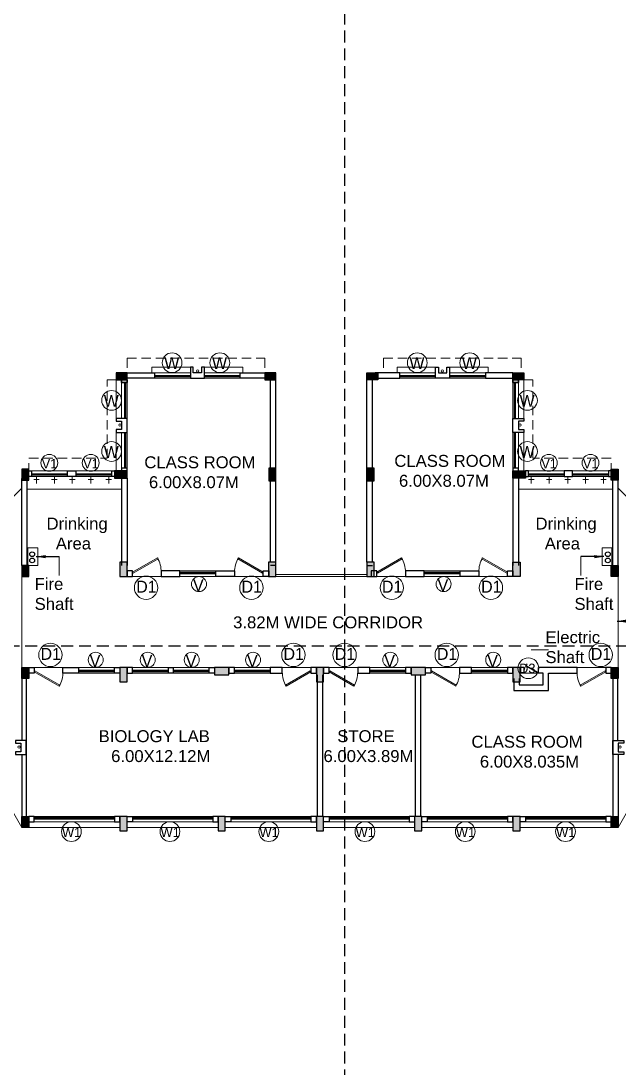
# Model space of a CAD drawing. Header units: millimetres. Extents: x 3614 to 12428, y -844 to 6844.
# Drawn here: x 5719.05 to 5744.1, y -704.4 to -660.57 of the extents above; entities that cross this region are included whole.
import ezdxf

# ---------------------------------------------------------------- set-up
doc = ezdxf.new("R2010")
doc.units = ezdxf.units.MM
doc.header["$LTSCALE"] = 40
doc.header["$MEASUREMENT"] = 0
doc.linetypes.add('DASHED', pattern=[0.75, 0.5, -0.25])
doc.linetypes.add('DASHED2', pattern=[0.375, 0.25, -0.125])
doc.layers.get('0').update_dxf_attribs({"linetype": 'CONTINUOUS', "lineweight": 20})
for name, color, linetype, lineweight in [('CLL LEV.', 15, 'CONTINUOUS', 18), ('Column', 252, 'CONTINUOUS', 30), ('Column Hatch', 253, 'CONTINUOUS', 13), ('Dim', 220, 'CONTINUOUS', 15), ('Door', 54, 'CONTINUOUS', 18), ('EXPANSION JOINT', 248, 'CONTINUOUS', 20), ('Fixture', 44, 'CONTINUOUS', 15), ('Hidden', 30, 'DASHED', 18), ('LINE', 22, 'CONTINUOUS', 13), ('Railing', 23, 'CONTINUOUS', 18), ('Section', 72, 'DASHED2', 30), ('Services', 1, 'DASHED', 30), ('TEXT', 7, 'CONTINUOUS', 20), ('Ventilator', 6, 'DASHED', 18), ('Wall', 7, 'CONTINUOUS', 30), ('Window', 150, 'CONTINUOUS', 15), ('Window-Wall', 7, 'CONTINUOUS', 18)]:
    doc.layers.add(name, color=color, linetype=linetype, lineweight=lineweight)
doc.styles.add('DIM', font='arial.ttf')
doc.styles.add('L120', font='simplex.shx', dxfattribs={"height": 1})
doc.styles.get("Standard").update_dxf_attribs({"font": 'txt.shx', "height": 0.03937})
doc.styles.add('STYLE9', font='GOTHIC.TTF')
doc.dimstyles.get("Standard").update_dxf_attribs({"dimtxt": 0.18, "dimasz": 0.18, "dimexe": 0.18, "dimexo": 0.0625, "dimgap": 0.09, "dimtad": 0, "dimtih": 1, "dimtoh": 1, "dimdec": 4, "dimzin": 0, "dimdsep": 46, "dimtxsty": 'Standard', "dimcen": 0.09, "dimadec": 0, "dimazin": 0, "dimtfac": 1, "dimtdec": 4, "dimtofl": 0, "dimtmove": 0, "dimatfit": 3, "dimfxl": 0, "dimtolj": 1, "dimtzin": 0, "dimarcsym": 0})

# ---------------------------------------------------------------- blocks, each defined once
blk = doc.blocks.new('VENT 2')
at = {"layer": 'Ventilator', "linetype": 'Continuous', "ltscale": 0.02}
for p, q in [((0, 0.182), (1.5, 0.182)), ((0, 0.152), (1.5, 0.152))]:
    blk.add_line(p, q, dxfattribs=at)
at = {"layer": 'Window-Wall'}
for p, q in [((0, 0.23), (1.5, 0.23)), ((0, 0), (0, 0.23)), ((0, 0.115), (1.5, 0.115)), ((1.5, 0), (0, 0)), ((1.5, 0.23), (1.5, 0))]:
    blk.add_line(p, q, dxfattribs=at)
blk = doc.blocks.new('COLUMN 546')
at = {"layer": 'Column Hatch'}
h = blk.add_hatch(color=0, dxfattribs=at)
h.dxf.hatch_style = 1
h.paths.add_polyline_path([(0, 0), (0.3, 0), (0.3, 0.46), (0, 0.46)])
at = {"layer": 'Column'}
for p, q in [((0.3, 0.46), (0, 0.46)), ((0, 0.46), (0, 0)), ((0.3, 0), (0.3, 0.46)), ((0, 0), (0.3, 0))]:
    blk.add_line(p, q, dxfattribs=at)
blk = doc.blocks.new('*U18')
for p, q in [((0, 0), (0, -6)), ((40, 0), (40, -6))]:
    blk.add_line(p, q)
blk.add_lwpolyline([(0, 0), (34.6, 20), (35.5, 18.5), (0.9, -1.5)], close=True)
blk.add_arc((0, 0), 40, 0, 30)
blk = doc.blocks.new('DOOR1')
at = {"layer": 'Door'}
blk.add_line((0, 0), (1.2, 0), dxfattribs=at)
at = {"layer": 'Door', "xscale": 0.0300000000000013, "yscale": 0.0300000000000013, "zscale": 0.0300000000000013}
blk.add_blockref('*U18', (0, 0.18), dxfattribs=at)
blk = doc.blocks.new('windoe 3')
at = {"layer": 'CLL LEV.'}
blk.add_line((3.585, -0.23), (-0.23, -0.23), dxfattribs=at)
at = {"layer": 'Window'}
for p, q in [((3.355, 0.179), (0, 0.179)), ((3.355, 0.149), (0, 0.149))]:
    blk.add_line(p, q, dxfattribs=at)
at = {"layer": 'Window-Wall'}
blk.add_line((3.355, 0.115), (0, 0.115), dxfattribs=at)
at = {"layer": 'Window-Wall', "ltscale": 0.05}
blk.add_lwpolyline([(0, 0), (3.355, 0), (3.355, 0.23), (0, 0.23)], close=True, dxfattribs=at)
blk = doc.blocks.new('SHAFT2')
at = {"layer": 'Fixture'}
blk.add_circle((0.302, 0.307), 0.05, dxfattribs=at)
at = {"layer": 'Wall'}
blk.add_lwpolyline([(0, 0.585), (0.46, 0.585), (0.46, 0.47), (0.23, 0.47), (0.23, 0.115), (0.46, 0.115), (0.46, 0), (0, 0), (0, 0.585)], dxfattribs=at)
blk = doc.blocks.new('Door - Left Hung 36 in.')
at = {"layer": 'Door'}
blk.add_line((0.8, -1.3), (35.9, -1.3), dxfattribs=at)
blk.add_lwpolyline([(0.8, -1.3), (0, 0), (31.2, 18), (31.9, 16.7)], close=True, dxfattribs=at)
blk.add_arc((0, 0), 36, 0, 37.3101, dxfattribs=at)
blk = doc.blocks.new('WINDOW 1')
at = {"layer": 'CLL LEV.'}
for p, q in [((-0.115, -0.23), (-0.115, -0.46)), ((1.615, -0.23), (1.615, -0.46)), ((-0.115, -0.46), (1.615, -0.46))]:
    blk.add_line(p, q, dxfattribs=at)
at = {"layer": 'Window'}
for p, q in [((0, -0.051), (1.5, -0.051)), ((0, -0.081), (1.5, -0.081))]:
    blk.add_line(p, q, dxfattribs=at)
at = {"layer": 'Window-Wall'}
for p, q in [((0, 0), (1.5, 0)), ((0, -0.23), (0, 0)), ((1.5, 0), (1.5, -0.23)), ((0, -0.115), (1.5, -0.115)), ((1.5, -0.23), (0, -0.23))]:
    blk.add_line(p, q, dxfattribs=at)
blk = doc.blocks.new('colm 600')
at = {"layer": 'Column Hatch'}
h = blk.add_hatch(color=0, dxfattribs=at)
h.dxf.hatch_style = 1
h.paths.add_polyline_path([(5460.775, -628.796), (5460.475, -628.796), (5460.475, -629.396), (5460.775, -629.396)])
at = {"layer": 'Column'}
for p, q in [((5460.775, -628.796), (5460.475, -628.796)), ((5460.475, -628.796), (5460.475, -629.396)), ((5460.775, -629.396), (5460.775, -628.796)), ((5460.475, -629.396), (5460.775, -629.396))]:
    blk.add_line(p, q, dxfattribs=at)
blk = doc.blocks.new('COLM 530')
at = {"layer": 'Column Hatch'}
h = blk.add_hatch(color=0, dxfattribs=at)
h.dxf.hatch_style = 1
h.paths.add_polyline_path([(5443.518, -633.795), (5443.218, -633.795), (5443.218, -634.325), (5443.518, -634.325)])
at = {"layer": 'Column'}
for p, q in [((5443.518, -633.795), (5443.218, -633.795)), ((5443.218, -633.795), (5443.218, -634.325)), ((5443.518, -634.325), (5443.518, -633.795)), ((5443.218, -634.325), (5443.518, -634.325))]:
    blk.add_line(p, q, dxfattribs=at)
blk = doc.blocks.new('PROJ FNVJ')
at = {"layer": 'Hidden', "ltscale": 0.02}
for p, q in [((5461.628, -603.619), (5467.398, -603.619)), ((5461.628, -603.619), (5461.628, -604.221)), ((5467.398, -603.619), (5467.398, -604.221))]:
    blk.add_line(p, q, dxfattribs=at)
blk = doc.blocks.new('DDDD')
at = {"layer": 'TEXT', "color": 3, "ltscale": 0.2}
blk.add_circle((2085.909, -1030.934), 0.488, dxfattribs=at)
at = {"layer": 'TEXT', "color": 3, "style": 'STYLE9'}
blk.add_text('D1', height=0.5, dxfattribs=at).set_placement((2085.496, -1031.139))
blk = doc.blocks.new('shaft dooerr')
at = {"layer": 'TEXT', "color": 3, "ltscale": 0.2}
blk.add_circle((5444.341, -671.654), 0.435, dxfattribs=at)
at = {"layer": 'TEXT', "color": 3, "style": 'STYLE9'}
blk.add_text('D3', height=0.4, dxfattribs=at).set_placement((5443.954, -671.86))
blk = doc.blocks.new('W')
at = {"layer": 'TEXT', "color": 3}
blk.add_circle((2080.863, -1087.688), 0.414, dxfattribs=at)
at = {"layer": 'TEXT', "color": 3, "style": 'STYLE9'}
blk.add_text('W', height=0.5, dxfattribs=at).set_placement((2080.534, -1087.956))
blk = doc.blocks.new('VVV')
at = {"layer": 'TEXT', "color": 3, "ltscale": 0.2}
blk.add_circle((2082.528, -1073.943), 0.314, dxfattribs=at)
at = {"layer": 'TEXT', "color": 3, "style": 'STYLE9'}
blk.add_text('V', height=0.5, dxfattribs=at).set_placement((2082.277, -1074.243))
blk = doc.blocks.new('front windw')
at = {"layer": 'TEXT', "color": 3}
blk.add_circle((5459.557, -694.504), 0.414, dxfattribs=at)
at = {"layer": 'TEXT', "color": 3, "style": 'STYLE9'}
blk.add_text('W1', height=0.4, dxfattribs=at).set_placement((5459.167, -694.738))
blk = doc.blocks.new('VENT TOILET')
at = {"layer": 'TEXT', "color": 3, "ltscale": 0.2}
blk.add_circle((5438.623, -662.256), 0.352, dxfattribs=at)
at = {"layer": 'TEXT', "color": 3, "style": 'STYLE9'}
blk.add_text('V1', height=0.4, dxfattribs=at).set_placement((5438.303, -662.494))
blk = doc.blocks.new('SECT BB')
at = {"layer": 'Section', "ltscale": 0.05}
blk.add_line((5470.752, -343.655), (5470.752, -289.614), dxfattribs=at)
blk = doc.blocks.new('SEC AA')
at = {"layer": 'Section', "ltscale": 0.05}
blk.add_line((5428.116, -321.664), (5509.295, -321.664), dxfattribs=at)

msp = doc.modelspace()

# ---------------------------------------------------------------- linework, layer by layer
at = {"layer": 'CLL LEV.'}
for p, q in [((5723.2664, -677.6775), (5723.0364, -677.6775)), ((5723.0364, -677.6775), (5723.0364, -679.4075)), ((5739.8864, -677.6775), (5740.1164, -677.6775)), ((5740.1164, -677.6775), (5740.1164, -679.4075))]:
    msp.add_line(p, q, dxfattribs=at)
at = {"layer": 'Dim'}
for p, q in [((5720.6472, -682.9943), (5720.6472, -683.788)), ((5742.5056, -682.9943), (5742.5056, -683.788)), ((5740.4266, -686.8955), (5741.1488, -686.8955))]:
    msp.add_line(p, q, dxfattribs=at)
at = {"layer": 'EXPANSION JOINT', "linetype": 'ByBlock', "ltscale": 0.05}
for p, q in [((5719.0814, -683.8225), (5719.0814, -687.6375)), ((5744.0714, -683.8225), (5744.0714, -687.6375))]:
    msp.add_line(p, q, dxfattribs=at)
at = {"layer": 'Fixture', "linetype": 'ByBlock', "ltscale": 0.05}
for p, q in [((5719.8164, -679.7589), (5719.5864, -679.7589)), ((5719.7014, -679.6375), (5719.7014, -679.9375)), ((5720.5664, -679.7589), (5720.3364, -679.7589)), ((5720.4514, -679.6375), (5720.4514, -679.9375)), ((5721.3164, -679.7589), (5721.0864, -679.7589)), ((5721.2014, -679.6375), (5721.2014, -679.9375)), ((5722.0914, -679.7589), (5721.8614, -679.7589)), ((5721.9764, -679.6375), (5721.9764, -679.9375)), ((5722.8414, -679.7589), (5722.6114, -679.7589)), ((5722.7264, -679.6375), (5722.7264, -679.9375)), ((5740.3128, -679.7589), (5740.5428, -679.7589)), ((5740.4278, -679.6375), (5740.4278, -679.9375)), ((5741.0628, -679.7589), (5741.2928, -679.7589)), ((5741.1778, -679.6375), (5741.1778, -679.9375)), ((5741.8378, -679.7589), (5742.0678, -679.7589)), ((5741.9528, -679.6375), (5741.9528, -679.9375)), ((5742.5878, -679.7589), (5742.8178, -679.7589)), ((5742.7028, -679.6375), (5742.7028, -679.9375)), ((5743.3378, -679.7589), (5743.5678, -679.7589)), ((5743.4528, -679.6375), (5743.4528, -679.9375)), ((5723.2664, -680.1693), (5719.3464, -680.1693)), ((5739.8878, -680.1693), (5743.8078, -680.1693))]:
    msp.add_line(p, q, dxfattribs=at)
at = {"layer": 'Hidden', "ltscale": 0.02}
for p, q in [((5722.6664, -678.8775), (5722.6664, -675.5925)), ((5722.6664, -675.5925), (5723.2664, -675.5925)), ((5740.4864, -675.5925), (5739.8864, -675.5925)), ((5740.4864, -678.8775), (5740.4864, -675.5925)), ((5719.3828, -679.4775), (5719.3828, -678.8775)), ((5719.3828, -678.8775), (5722.6664, -678.8775)), ((5743.77, -678.8775), (5740.4864, -678.8775)), ((5743.77, -679.4775), (5743.77, -678.8775))]:
    msp.add_line(p, q, dxfattribs=at)
at = {"layer": 'LINE', "linetype": 'ByBlock', "ltscale": 0.05}
for points in [[(5719.763, -682.6261), (5719.3464, -682.6261), (5719.3464, -683.3625), (5719.763, -683.3625)], [(5743.3898, -682.6261), (5743.8064, -682.6261), (5743.8064, -683.3625), (5743.3898, -683.3625)]]:
    msp.add_lwpolyline(points, close=True, dxfattribs=at)
at = {"layer": 'Railing', "ltscale": 0.05}
for p, q in [((5729.7264, -683.7425), (5733.5414, -683.7426)), ((5729.7264, -683.8225), (5733.5414, -683.8226))]:
    msp.add_line(p, q, dxfattribs=at)
at = {"layer": 'Services', "linetype": 'ByBlock', "ltscale": 0.05}
for centre in [(5719.5198, -682.8923), (5743.633, -682.8923), (5719.5198, -683.1525), (5743.633, -683.1525)]:
    msp.add_circle(centre, 0.1, dxfattribs=at)
at = {"layer": 'Wall', "ltscale": 0.05}
for p, q in [((5729.4964, -683.2225), (5729.4964, -675.5925)), ((5729.7264, -683.2225), (5729.7264, -675.5925)), ((5733.5414, -683.2225), (5733.5414, -675.5925)), ((5733.7714, -683.2225), (5733.7714, -675.5925)), ((5723.2664, -679.7075), (5723.2664, -683.3625)), ((5723.4964, -679.7075), (5723.4964, -683.3625)), ((5739.6564, -679.7075), (5739.6564, -683.3625)), ((5739.8864, -679.7075), (5739.8864, -683.3625)), ((5729.7264, -683.3626), (5729.4964, -683.3626)), ((5733.5414, -683.3626), (5733.7714, -683.3626)), ((5731.4655, -693.8675), (5731.4655, -687.9375)), ((5731.6914, -693.8675), (5731.6914, -687.9375)), ((5735.5805, -693.8675), (5735.5805, -687.9375)), ((5735.8064, -693.8675), (5735.8064, -687.9375))]:
    msp.add_line(p, q, dxfattribs=at)
at = {"layer": 'Wall', "linetype": 'ByBlock', "ltscale": 0.05}
for p, q in [((5719.0814, -683.3625), (5719.0814, -679.7193)), ((5719.3114, -683.4425), (5719.3114, -679.7193)), ((5743.8414, -683.4425), (5743.8414, -679.7193)), ((5744.0714, -683.3625), (5744.0714, -679.7193))]:
    msp.add_line(p, q, dxfattribs=at)
at = {"layer": 'Wall'}
for p, q in [((5740.1264, -687.6375), (5739.9564, -687.6375)), ((5740.1264, -687.8674), (5740.1264, -687.6375)), ((5740.7264, -687.8675), (5740.7264, -687.6375)), ((5741.0714, -687.6375), (5740.7264, -687.6375)), ((5719.0814, -688.0975), (5719.0814, -690.69)), ((5719.2764, -688.0975), (5719.2764, -693.8675)), ((5739.9214, -688.0975), (5739.9214, -688.3675)), ((5740.1264, -687.8674), (5739.9564, -687.8675)), ((5740.9214, -687.8675), (5740.7264, -687.8675)), ((5740.9214, -688.3675), (5740.9214, -687.8675)), ((5743.8414, -688.0975), (5743.8414, -693.8675)), ((5744.0364, -688.0975), (5744.0364, -690.69)), ((5739.9214, -688.3675), (5740.9214, -688.3675)), ((5719.0814, -691.275), (5719.0814, -693.8675)), ((5744.0714, -691.275), (5744.0714, -693.8675))]:
    msp.add_line(p, q, dxfattribs=at)
for points in [[(5723.4964, -675.2925), (5724.65, -675.2925), (5724.65, -675.5225), (5723.4964, -675.5225), (5723.4964, -675.2925)], [(5728.235, -675.2925), (5729.2664, -675.2925), (5729.2664, -675.5225), (5728.235, -675.5225), (5728.235, -675.2925)], [(5734.9178, -675.2925), (5733.8864, -675.2925), (5733.8864, -675.5225), (5734.9178, -675.5225), (5734.9178, -675.2925)], [(5739.6564, -675.2925), (5738.5028, -675.2925), (5738.5028, -675.5225), (5739.6564, -675.5225), (5739.6564, -675.2925)], [(5723.2664, -675.5925), (5723.2664, -675.7075), (5723.4964, -675.7075), (5723.4964, -675.5925), (5723.2664, -675.5925)], [(5723.2664, -675.7075), (5723.2664, -675.5925), (5723.4964, -675.5925), (5723.4964, -675.7075), (5723.2664, -675.7075)], [(5739.8864, -675.5925), (5739.8864, -675.7075), (5739.6564, -675.7075), (5739.6564, -675.5925), (5739.8864, -675.5925)], [(5739.8864, -675.7075), (5739.8864, -675.5925), (5739.6564, -675.5925), (5739.6564, -675.7075), (5739.8864, -675.7075)], [(5719.3814, -679.6375), (5719.3814, -679.4075), (5719.4978, -679.4075), (5719.4978, -679.6375), (5719.3814, -679.6375)], [(5720.9978, -679.6375), (5720.9978, -679.4075), (5721.3514, -679.4075), (5721.3514, -679.6375), (5720.9978, -679.6375)], [(5722.8514, -679.6375), (5722.8514, -679.4075), (5722.9678, -679.4075), (5722.9678, -679.6375), (5722.8514, -679.6375)], [(5723.2664, -679.2925), (5723.2664, -679.4075), (5723.4964, -679.4075), (5723.4964, -679.2925), (5723.2664, -679.2925)], [(5739.8864, -679.4075), (5739.8864, -679.2925), (5739.6564, -679.2925), (5739.6564, -679.4075), (5739.8864, -679.4075)], [(5740.3028, -679.6375), (5740.3028, -679.4075), (5740.1864, -679.4075), (5740.1864, -679.6375), (5740.3028, -679.6375)], [(5742.1564, -679.6375), (5742.1564, -679.4075), (5741.8028, -679.4075), (5741.8028, -679.6375), (5742.1564, -679.6375)], [(5743.7728, -679.6375), (5743.7728, -679.4075), (5743.6564, -679.4075), (5743.6564, -679.6375), (5743.7728, -679.6375)], [(5723.4964, -683.5925), (5723.4964, -683.8225), (5723.7264, -683.8225), (5723.7264, -683.5925), (5723.4964, -683.5925)], [(5724.9264, -683.5925), (5724.9264, -683.8225), (5725.7087, -683.8225), (5725.7087, -683.5925), (5724.9264, -683.5925)], [(5727.9964, -683.5926), (5727.9964, -683.8226), (5727.2087, -683.8226), (5727.2087, -683.5926), (5727.9964, -683.5926)], [(5729.4264, -683.5926), (5729.4264, -683.8226), (5729.1964, -683.8226), (5729.1964, -683.5926), (5729.4264, -683.5926)], [(5733.7264, -683.5926), (5733.7264, -683.8226), (5733.9564, -683.8226), (5733.9564, -683.5926), (5733.7264, -683.5926)], [(5735.1564, -683.5926), (5735.1564, -683.8226), (5735.9442, -683.8226), (5735.9442, -683.5926), (5735.1564, -683.5926)], [(5738.2264, -683.5925), (5738.2264, -683.8225), (5737.4442, -683.8225), (5737.4442, -683.5925), (5738.2264, -683.5925)], [(5739.6564, -683.5925), (5739.6564, -683.8225), (5739.4264, -683.8225), (5739.4264, -683.5925), (5739.6564, -683.5925)], [(5719.3814, -687.8675), (5719.3814, -687.6375), (5719.6114, -687.6375), (5719.6114, -687.8675), (5719.3814, -687.8675)], [(5720.8114, -687.8675), (5720.8114, -687.6375), (5721.4664, -687.6375), (5721.4664, -687.8675), (5720.8114, -687.8675)], [(5722.9664, -687.8675), (5722.9664, -687.6375), (5723.1964, -687.6375), (5723.1964, -687.8675), (5722.9664, -687.8675)], [(5723.7264, -687.8675), (5723.7264, -687.6375), (5723.4964, -687.6375), (5723.4964, -687.8675), (5723.7264, -687.8675)], [(5725.2264, -687.8675), (5725.2264, -687.6375), (5725.4314, -687.6375), (5725.4314, -687.8675), (5725.2264, -687.8675)], [(5726.9314, -687.8675), (5726.9314, -687.6375), (5727.1614, -687.6375), (5727.1614, -687.8675), (5726.9314, -687.8675)], [(5727.9914, -687.8675), (5727.9914, -687.6375), (5727.7614, -687.6375), (5727.7614, -687.8675), (5727.9914, -687.8675)], [(5729.9964, -687.8675), (5729.9964, -687.6375), (5729.4914, -687.6375), (5729.4914, -687.8675), (5729.9964, -687.8675)], [(5731.4264, -687.8675), (5731.4264, -687.6375), (5731.1964, -687.6375), (5731.1964, -687.8675), (5731.4264, -687.8675)], [(5731.9564, -687.8675), (5731.9564, -687.6375), (5731.7264, -687.6375), (5731.7264, -687.8675), (5731.9564, -687.8675)], [(5733.6614, -687.8675), (5733.6614, -687.6375), (5733.1564, -687.6375), (5733.1564, -687.8675), (5733.6614, -687.8675)], [(5735.3914, -687.8675), (5735.3914, -687.6375), (5735.1614, -687.6375), (5735.1614, -687.8675), (5735.3914, -687.8675)], [(5735.9914, -687.8675), (5735.9914, -687.6375), (5736.2214, -687.6375), (5736.2214, -687.8675), (5735.9914, -687.8675)], [(5739.6564, -687.8675), (5739.6564, -687.6375), (5739.4264, -687.6375), (5739.4264, -687.8675), (5739.6564, -687.8675)], [(5739.6914, -688.0975), (5739.6914, -688.5975), (5741.1514, -688.5975), (5741.1514, -687.8699), (5742.3414, -687.8699), (5742.3414, -687.6375), (5741.0714, -687.6375)], [(5743.7714, -687.8675), (5743.7714, -687.6375), (5743.5414, -687.6375), (5743.5414, -687.8675), (5743.7714, -687.8675)], [(5719.6114, -694.0975), (5719.6114, -693.8675), (5719.3814, -693.8675), (5719.3814, -694.0975), (5719.6114, -694.0975)], [(5723.1964, -694.0975), (5723.1964, -693.8675), (5722.9664, -693.8675), (5722.9664, -694.0975), (5723.1964, -694.0975)], [(5723.4964, -694.0975), (5723.4964, -693.8675), (5723.7264, -693.8675), (5723.7264, -694.0975), (5723.4964, -694.0975)], [(5727.3114, -694.0975), (5727.3114, -693.8675), (5727.0814, -693.8675), (5727.0814, -694.0975), (5727.3114, -694.0975)], [(5727.6114, -694.0975), (5727.6114, -693.8675), (5727.8414, -693.8675), (5727.8414, -694.0975), (5727.6114, -694.0975)], [(5731.4264, -694.0975), (5731.4264, -693.8675), (5731.1964, -693.8675), (5731.1964, -694.0975), (5731.4264, -694.0975)], [(5731.7264, -694.0975), (5731.7264, -693.8675), (5731.9564, -693.8675), (5731.9564, -694.0975), (5731.7264, -694.0975)], [(5735.5414, -694.0975), (5735.5414, -693.8675), (5735.3114, -693.8675), (5735.3114, -694.0975), (5735.5414, -694.0975)], [(5735.8414, -694.0975), (5735.8414, -693.8675), (5736.0714, -693.8675), (5736.0714, -694.0975), (5735.8414, -694.0975)], [(5739.6564, -694.0975), (5739.6564, -693.8675), (5739.4264, -693.8675), (5739.4264, -694.0975), (5739.6564, -694.0975)], [(5739.9564, -694.0975), (5739.9564, -693.8675), (5740.1864, -693.8675), (5740.1864, -694.0975), (5739.9564, -694.0975)], [(5743.7714, -694.0975), (5743.7714, -693.8675), (5743.5414, -693.8675), (5743.5414, -694.0975), (5743.7714, -694.0975)]]:
    msp.add_lwpolyline(points, dxfattribs=at)
at = {"layer": 'Wall', "ltscale": 0.05}
msp.add_lwpolyline([(5737.4214, -687.8675), (5737.9264, -687.8675), (5737.9264, -687.6375), (5737.4214, -687.6375)], close=True, dxfattribs=at)
at = {"layer": 'Window-Wall'}
for p, q in [((5723.2664, -677.7925), (5723.4964, -677.7925)), ((5739.8864, -677.7925), (5739.6564, -677.7925)), ((5719.6114, -693.8675), (5719.6114, -694.0975)), ((5723.1964, -694.0975), (5723.1964, -693.8675))]:
    msp.add_line(p, q, dxfattribs=at)
at = {"layer": 'Window-Wall', "linetype": 'DASHED', "ltscale": 0.05}
for p, q in [((5719.0814, -680.1325), (5715.4264, -683.7425)), ((5744.0714, -680.1325), (5747.7264, -683.7425)), ((5719.0814, -694.3275), (5715.4264, -687.9375)), ((5744.0714, -694.3275), (5747.7264, -687.9375))]:
    msp.add_line(p, q, dxfattribs=at)

# ---------------------------------------------------------------- block references
at = {"linetype": 'ByBlock', "extrusion": (0, 0, -1), "zscale": -1, "rotation": 89.99999999993977}
msp.add_blockref('SHAFT2', (-5726.15, -675.5225), dxfattribs=at)
at = {"linetype": 'ByBlock', "extrusion": (0, 0, -1), "xscale": -1, "zscale": -1, "rotation": 270.0000000000603}
msp.add_blockref('SHAFT2', (-5737.0028, -675.5225), dxfattribs=at)
at = {"color": 7, "extrusion": (0, 0, -1), "xscale": -1, "zscale": -1, "rotation": 270}
for p in [(-5723.4964, -675.5925), (-5729.7264, -675.5925)]:
    msp.add_blockref('COLUMN 546', p, dxfattribs=at)
at = {"color": 7, "extrusion": (0, 0, -1), "zscale": -1}
for p, rotation in [((-5733.5414, -675.5925), 90.00000000000001), ((-5739.6564, -675.5925), 90.00000000000001), ((-5719.0814, -687.6375), 180), ((-5743.7714, -687.6375), 180), ((-5719.0814, -693.8675), 180), ((-5743.7714, -693.8675), 180)]:
    msp.add_blockref('COLUMN 546', p, dxfattribs=dict(at, rotation=rotation))
at = {"linetype": 'ByBlock', "extrusion": (0, 0, -1), "zscale": -1}
for p in [(-5723.4964, -677.7925), (-5719.2764, -691.275)]:
    msp.add_blockref('SHAFT2', p, dxfattribs=at)
at = {"linetype": 'ByBlock', "extrusion": (0, 0, -1), "xscale": -1, "zscale": -1}
for p in [(-5739.6564, -677.7925), (-5743.8414, -691.275)]:
    msp.add_blockref('SHAFT2', p, dxfattribs=at)
at = {"color": 7, "extrusion": (0, 0, -1), "xscale": -1, "zscale": -1}
for p in [(-5719.0814, -679.7875), (-5719.0814, -683.8225)]:
    msp.add_blockref('COLUMN 546', p, dxfattribs=at)
at = {"rotation": 270}
for name, p in [('COLM 530', (6357.2913, 4763.8104)), ('colm 600', (6356.5572, 4772.8376)), ('colm 600', (6364.7872, 4772.8376))]:
    msp.add_blockref(name, p, dxfattribs=at)
for name, p in [('COLM 530', (286.2086, -45.4976)), ('COLM 530', (290.3236, -45.4976)), ('colm 600', (262.7213, -54.4267)), ('colm 600', (268.9513, -54.4267)), ('colm 600', (273.0663, -54.4268)), ('colm 600', (262.7213, -58.8417)), ('colm 600', (270.9513, -58.8417)), ('colm 600', (279.1813, -58.8416)), ('colm 600', (262.7213, -65.0717)), ('colm 600', (266.8363, -65.0717)), ('colm 600', (270.9513, -65.0717)), ('colm 600', (275.0663, -65.0717)), ('colm 600', (279.1813, -65.0717))]:
    msp.add_blockref(name, p)
at = {"xscale": -1, "rotation": 90}
msp.add_blockref('COLM 530', (5105.8616, 4763.8104), dxfattribs=at)
at = {"color": 7, "extrusion": (0, 0, -1), "zscale": -1}
for p in [(-5744.0714, -679.7875), (-5744.0714, -683.8225)]:
    msp.add_blockref('COLUMN 546', p, dxfattribs=at)
at = {"xscale": -1}
msp.add_blockref('colm 600', (11200.4315, -54.4267), dxfattribs=at)
at = {"layer": 'CLL LEV.'}
for p, rotation in [((5726.15, -675.5225), 180.0000000000602), ((5728.235, -675.5225), 180.0000000000602), ((5723.4964, -675.7075), 269.9999999999999)]:
    msp.add_blockref('WINDOW 1', p, dxfattribs=dict(at, rotation=rotation))
at = {"layer": 'CLL LEV.', "xscale": -1}
for p, rotation in [((5734.9178, -675.5225), 180), ((5737.0028, -675.5225), 180), ((5739.6564, -675.7075), 90), ((5723.4964, -679.2925), 270.0000000000001), ((5739.6564, -677.7925), 90)]:
    msp.add_blockref('WINDOW 1', p, dxfattribs=dict(at, rotation=rotation))
at = {"layer": 'Door', "extrusion": (0, 0, -1), "xscale": 0.0166737001802426, "yscale": 0.0166737001802426, "zscale": -0.0166737001841632, "rotation": 0.0041895029349466}
msp.add_blockref('Door - Left Hung 36 in.', (-5740.7256, -687.8458), dxfattribs=at)
at = {"layer": 'Hidden'}
for p in [(261.8686, -71.0717), (272.6036, -71.0717)]:
    msp.add_blockref('PROJ FNVJ', p, dxfattribs=at)
at = {"layer": 'Section'}
for name in ['SECT BB', 'SEC AA']:
    msp.add_blockref(name, (261.8686, -365.0605), dxfattribs=at)
at = {"layer": 'TEXT'}
for name, p in [('W', (3644.5194, 412.8114)), ('W', (3646.5193, 412.8114)), ('W', (3654.7863, 412.8114)), ('W', (3656.9864, 412.8114)), ('W', (3641.9861, 411.2348)), ('W', (3659.4025, 411.2348)), ('W', (3641.9861, 409.0968)), ('W', (3659.4025, 409.0968)), ('VENT TOILET', (281.6165, -16.8087)), ('VENT TOILET', (283.3508, -16.8087)), ('VENT TOILET', (302.541, -16.8087)), ('VENT TOILET', (304.2827, -16.8087)), ('DDDD', (3638.3824, 346.6373)), ('VVV', (3643.9807, 389.7987)), ('DDDD', (3642.7929, 346.6373)), ('DDDD', (3648.6741, 346.6373)), ('VVV', (3654.2251, 389.7987)), ('DDDD', (3652.8287, 346.6373)), ('DDDD', (3634.3758, 343.8243)), ('DDDD', (3644.552, 343.8243)), ('DDDD', (3646.6988, 343.8243)), ('DDDD', (3650.9753, 343.8243)), ('DDDD', (3657.4245, 343.8243)), ('VVV', (3639.6534, 386.6291)), ('VVV', (3641.8321, 386.6291)), ('VVV', (3643.6767, 386.6291)), ('VVV', (3646.2431, 386.6291)), ('VVV', (3651.9939, 386.6291)), ('VVV', (3656.3043, 386.6291)), ('shaft dooerr', (295.9629, -16.0126)), ('front windw', (261.6056, 0)), ('front windw', (265.7329, 0)), ('front windw', (269.8762, 0)), ('front windw', (273.9017, 0)), ('front windw', (278.1017, 0)), ('front windw', (282.3017, 0))]:
    msp.add_blockref(name, p, dxfattribs=at)
at = {"layer": 'Wall', "extrusion": (0, 0, -1), "xscale": -1, "zscale": -1, "rotation": 180}
for p in [(-5720.9978, -679.4075), (-5722.8514, -679.4075)]:
    msp.add_blockref('VENT 2', p, dxfattribs=at)
at = {"layer": 'Wall', "extrusion": (0, 0, -1), "zscale": -1, "rotation": 180}
for p in [(-5740.3028, -679.4075), (-5742.1564, -679.4075), (-5725.4314, -687.6375)]:
    msp.add_blockref('VENT 2', p, dxfattribs=at)
at = {"layer": 'Wall'}
msp.add_blockref('DOOR1', (5723.7264, -683.8225), dxfattribs=at)
at = {"layer": 'Wall', "extrusion": (0, 0, -1), "zscale": -1}
for name, p in [('DOOR1', (-5729.1964, -683.8226)), ('VENT 2', (-5727.2087, -683.8225))]:
    msp.add_blockref(name, p, dxfattribs=at)
at = {"layer": 'Wall', "extrusion": (0, 0, -1), "xscale": -1, "zscale": -1}
for name, p in [('DOOR1', (-5733.9564, -683.8226)), ('VENT 2', (-5735.9442, -683.8225))]:
    msp.add_blockref(name, p, dxfattribs=at)
at = {"layer": 'Wall', "xscale": -1}
msp.add_blockref('DOOR1', (5739.4264, -683.8225), dxfattribs=at)
at = {"layer": 'Wall', "xscale": -1, "rotation": 180}
for name, p in [('DOOR1', (5719.6114, -687.6375)), ('VENT 2', (5721.4664, -687.6375)), ('DOOR1', (5731.9564, -687.6375)), ('DOOR1', (5736.2214, -687.6375))]:
    msp.add_blockref(name, p, dxfattribs=at)
at = {"layer": 'Wall', "rotation": 180}
for name, p in [('VENT 2', (5725.2264, -687.6375)), ('VENT 2', (5729.4914, -687.6375)), ('DOOR1', (5731.1964, -687.6375)), ('VENT 2', (5735.1614, -687.6375)), ('VENT 2', (5739.4264, -687.6375)), ('DOOR1', (5743.5414, -687.6375))]:
    msp.add_blockref(name, p, dxfattribs=at)
at = {"layer": 'Wall', "linetype": 'ByBlock'}
for p in [(5719.6114, -694.0975), (5723.7264, -694.0975), (5727.8414, -694.0975), (5731.9564, -694.0975), (5736.0714, -694.0975), (5740.1864, -694.0975)]:
    msp.add_blockref('windoe 3', p, dxfattribs=at)

# ---------------------------------------------------------------- texts
at = {"layer": 'TEXT', "char_height": 0.5, "attachment_point": 1, "style": 'DIM'}
for s, width, insert in [('{\\fArial|b0|i0|c0|p34;CLASS ROOM\\P 6.00X8.07M}', 19.989683, (5724.2178, -678.7938)), ('{\\fArial|b0|i0|c0|p34;CLASS ROOM\\P 6.00X8.07M}', 19.989683, (5734.6895, -678.735)), ('{\\fArial|b0|i0|c0|p34;Drinking\\P  Area}', 19.989683, (5720.1231, -681.3595)), ('{\\fArial|b0|i0|c0|p34;Drinking\\P  Area}', 19.989683, (5740.603, -681.3595)), ('{\\fArial|b0|i0|c0|p34;Fire \\PShaft}', 19.989683, (5719.624, -683.8885)), ('{\\fArial|b0|i0|c0|p34;Fire \\PShaft}', 19.989683, (5742.2345, -683.8885)), ('{\\fArial|b0|i0|c0|p34;3.82M WIDE CORRIDOR}', 19.989683, (5727.9375, -685.4958)), ('{\\fArial|b0|i0|c0|p34;Electric \\PShaft}', 19.989683, (5741.0191, -686.1167)), ('\\pi1.7296;BIOLOGY LAB\\P\\pi1.6725;   6.00X12.12M', 8.029465, (5720.5749, -690.26)), ('\\pi2.6363;  STORE\\P\\pi1.8667;   6.00X3.89M', 8.029465, (5729.2743, -690.26)), ('\\pi0.034668; CLASS ROOM\\P\\pi0;   6.00X8.035M', 4.868108, (5737.6904, -690.4924))]:
    msp.add_mtext_dynamic_manual_height_columns(s, width=width, gutter_width=5, heights=[0], dxfattribs=dict(at, insert=insert))

# ---------------------------------------------------------------- leaders
at = {"layer": 'TEXT'}
for points in [[(5719.684, -682.9943), (5720.6472, -682.9943)], [(5743.4688, -682.9943), (5742.5056, -682.9943)], [(5744.0202, -685.6941), (5745.5046, -685.6941)]]:
    msp.add_leader(points, dimstyle='Standard', override={"dimscale": 40, "dimasz": 0.01, "dimgap": 0.09, "dimtad": 0, "dimpost": "'", "dimtxsty": 'L120', "dimarcsym": 1}, dxfattribs=at)

doc.saveas('drawing.dxf')
